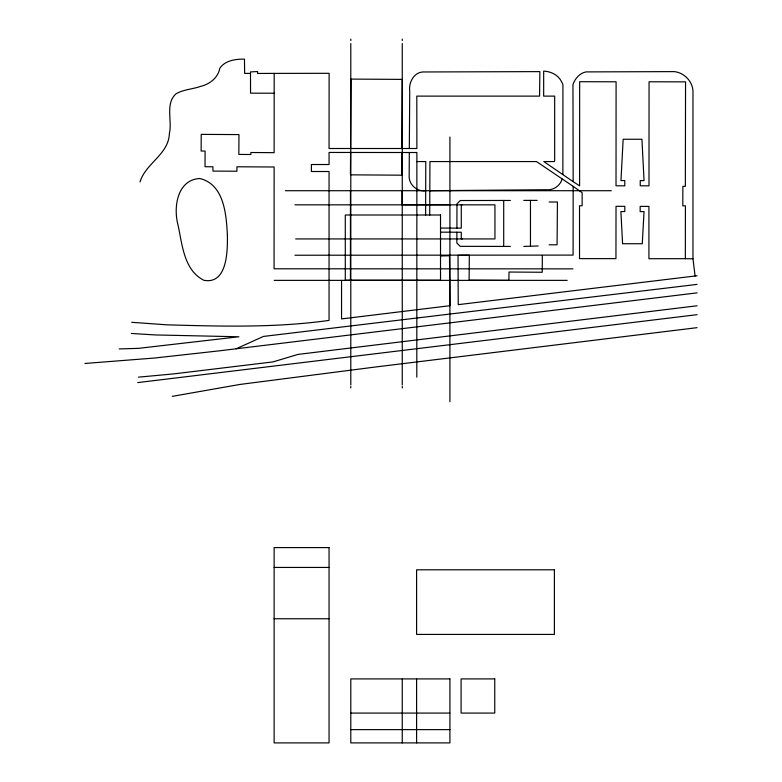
<?xml version="1.0" encoding="UTF-8"?>
<svg xmlns="http://www.w3.org/2000/svg" width="782" height="782" viewBox="0 0 782 782"><rect width="100%" height="100%" fill="white"/><g stroke="black" fill="none" stroke-linecap="round" stroke-linejoin="round"><path stroke-width="1.17" d="M409.318 148.502L409.739 91.25C408.487 83.029 413.551 72.716 422.593 71.973L539.854 71.621L539.57 96.118L416.806 96.118L416.874 148.502L329.056 148.502L329.124 73.312L274.199 73.391L274.13 152.666L250.905 152.519L250.836 154.504L238.833 154.425L238.969 134.592L201.209 134.377L201.13 151.043L205.089 151.043L205.021 166.713L212.929 166.781L212.929 171.092L236.926 171.229L236.926 166.781L274.13 166.996L274.062 268.793L572.962 268.861M416.806 377.159L416.874 152.519L329.056 152.451L329.056 164.523L311.402 164.523L311.402 171.512L329.056 171.512L329.056 320.395C275.45 327.961 221.062 326.338 167.104 324.843L131.738 322.301M510.411 246.418L503.706 246.418L503.706 200.456L510.411 200.456M429.719 215.138L429.934 161.561L536.462 161.561L573.167 186.341L573.098 255.098L294.931 255.235M692.969 258.774L685.345 258.695L685.413 205.822L682.803 205.822L682.872 186.341L685.345 186.341L685.56 81.856L649.06 81.787L648.992 185.842L640.233 185.774L640.233 180.622L644.045 180.622L641.934 139.255L623.156 139.255L620.967 180.554L624.779 180.554L624.779 185.842L616.021 185.774L616.089 81.787L579.667 81.719L579.599 185.842L573.167 181.678L572.962 84.544C574.975 78.679 579.687 73.088 586.021 71.905L674.338 71.621C684.817 72.775 693.663 82.472 692.969 93.224L692.969 258.774L695.09 275.997L697.065 275.782M425.623 215.138L425.77 161.561L416.874 161.561M440.52 228.061L456.903 228.129L456.971 203.916L460.285 200.524L503.706 200.456M542.317 255.587L542.249 272.253L509.004 272.038L508.926 280.367L469.112 280.161L469.327 255.235L458.027 255.313L458.242 304.657L695.09 275.997M350.58 152.451L350.444 174.836L401.694 175.188L401.84 152.519M350.58 148.502L351.01 79.099L402.261 79.383L401.84 148.502M409.318 152.519L409.182 175.256C408.292 184.122 416.914 192.089 425.701 190.71M562.864 174.552L562.932 84.818A20.009 20.009 0 0 0 560.889 80.517C557.41 74.486 550.42 71.416 543.666 71.123L543.666 96.118L554.673 96.118L554.673 160.994L554.184 161.561L543.803 161.561L573.167 181.678M456.903 228.129L461.282 228.129L461.282 204.835L494.947 204.835L494.947 238.93L461.282 238.93L461.282 232.225L456.903 232.225L456.835 242.958L460.148 246.34L503.706 246.418M274.199 93.224L250.553 93.156L250.484 73.391L250.553 71.905L257.61 71.553L257.61 73.459L274.199 73.391M562.092 179C560.244 185.813 553.167 190.583 546.129 189.723L429.797 190.71M139.998 181.962C145.648 163.164 168.707 154.465 169.362 133.605C172.421 120.868 165.012 103.859 175.93 93.86C183.467 89.402 192.695 89.236 200.857 86.303C209.605 84.27 218.149 77.643 219.771 68.376C224.923 60.41 235.695 59.002 244.483 59.129L244.619 73.391L250.484 73.391M236.154 348.782L263.466 336.426L697.065 284.394M172.265 396.357L240.035 384.431L374.441 367.129L697.065 327.668M697.065 292.869L218.852 350.893L154.543 358.029L84.935 363.464M697.065 305.782L297.922 354.422L272.996 361.91L173.457 373.913L138.443 377.159M697.065 314.677L137.74 382.594M523.823 246.418L538.153 245.988M119.177 348.919L138.443 348.352L238.901 336.778L155.178 334.94L131.317 333.455M440.52 255.949L449.484 255.734L449.914 305.713L341.548 318.919L341.548 280.367M449.914 204.767L402.046 204.835L402.046 190.788M285.42 190.71L611.338 190.71M523.754 200.388L537.166 200.388M549.101 202.01L557.429 202.01L557.077 244.795L549.101 244.795M294.931 204.835L462.162 204.835M295.684 238.93L462.162 238.93M685.345 258.695L648.923 258.695L648.923 206.389L640.165 206.389L640.165 211.609L644.045 211.609L642.286 243.73L622.589 243.73L620.888 211.541L624.779 211.541L624.847 206.321L616.021 206.321L615.952 258.627L579.521 258.627L579.521 205.754L582.14 205.754L582.14 192.695L573.167 186.341M274.199 280.367L567.175 280.367M274.13 567.439L329.056 567.439M274.13 618.758L329.056 618.758M350.795 713.076L449.914 713.076M350.795 729.626L449.914 729.626M440.52 232.156L456.903 232.225M530.46 200.388L530.46 246.203M449.914 136.997L449.914 401.723M416.601 678.913L416.601 742.9M402.261 39.1L402.261 40.566M402.261 43.528L402.261 385.008M402.261 386.484L402.261 387.96M402.261 678.913L402.261 742.9M350.795 39.1L350.795 40.566M350.795 43.528L350.795 385.008M350.795 386.484L350.795 387.96M350.444 190.788L350.444 280.367M227.396 235.402C227.601 250.651 227.415 284.648 203.887 280.298C183.115 269.712 182.362 243.28 177.622 223.398C173.496 205.989 177.758 179.743 199.723 178.501C224.248 184.278 226.33 214.63 227.396 235.402M440.52 215.001L345.292 215.001L345.292 280.23L440.52 280.23L440.52 215.001M329.056 547.605L274.13 547.605L274.13 742.9L329.056 742.9L329.056 547.605M554.399 569.804L416.601 569.804L416.601 634.427L554.399 634.427L554.399 569.804M449.914 678.913L350.795 678.913L350.795 742.9L449.914 742.9L449.914 678.913M494.752 678.913L461.087 678.913L461.087 713.076L494.752 713.076L494.752 678.913"/></g></svg>
